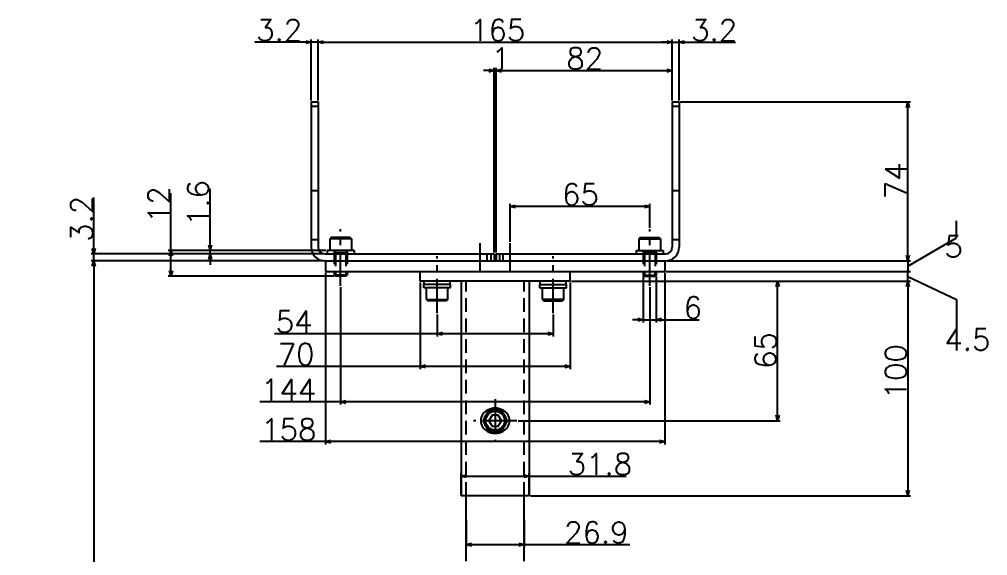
# Model space of a CAD drawing. Extents: x -32 to 1376, y -8 to 1247.
# Drawn here: x 7.4 to 458.4, y 414.2 to 664 of the extents above; entities that cross this region are included whole.
import ezdxf

# ---------------------------------------------------------------- set-up
doc = ezdxf.new("R2010")
doc.units = 0
doc.header["$LTSCALE"] = 0.5
doc.header["$PDMODE"] = 35
doc.linetypes.add('CENTER', pattern=[50.8, 31.75, -6.35, 6.35, -6.35])
doc.linetypes.add('DASHED', pattern=[19.05, 12.7, -6.35])
doc.layers.get('0').update_dxf_attribs({"linetype": 'CONTINUOUS'})
doc.layers.get('DEFPOINTS').update_dxf_attribs({"linetype": 'CONTINUOUS'})
doc.layers.add('CENTER', color=1, linetype='CENTER')
doc.layers.add('後で消してね', color=7, linetype='CONTINUOUS')
doc.styles.get("Standard").update_dxf_attribs({"font": 'txt.shx', "height": 10, "bigfont": 'bigfont.shx'})
doc.dimstyles.get("Standard").update_dxf_attribs({"dimtxt": 10, "dimasz": 5, "dimexe": 5, "dimexo": 5, "dimgap": 5, "dimtad": 2, "dimblk": 'OPEN30', "dimcen": 10, "dimazin": 3, "dimtfac": 1, "dimtmove": 0, "dimatfit": 3})

# ---------------------------------------------------------------- blocks, each defined once
blk = doc.blocks.new('_OPEN30')
at = {"color": 0, "linetype": 'BYBLOCK'}
for p, q in [((-1, 0.268), (0, 0)), ((0, 0), (-1, -0.268)), ((0, 0), (-1, 0))]:
    blk.add_line(p, q, dxfattribs=at)
blk = doc.blocks.new('*U99')
at = {"layer": '後で消してね', "color": 137, "linetype": 'CONTINUOUS'}
blk.add_text('31.8', height=10, dxfattribs=at).set_placement((262.8, 451.81))
blk = doc.blocks.new('*D66')
at = {"layer": 'DEFPOINTS', "color": 0, "linetype": 'CONTINUOUS'}
for p in [(244.92, 451.19), (213.12, 442.05), (244.92, 442.05)]:
    blk.add_point(p, dxfattribs=at)
at = {"layer": '後で消してね', "color": 137, "linetype": 'CONTINUOUS'}
for p, q in [((213.12, 442.67), (213.12, 452.44)), ((215.62, 451.19), (242.42, 451.19)), ((244.92, 442.67), (244.92, 452.44)), ((244.92, 451.19), (290.09, 451.19))]:
    blk.add_line(p, q, dxfattribs=at)
at = {"color": 7, "linetype": 'CONTINUOUS'}
blk.add_blockref('*U99', (0, 0), dxfattribs=at)
at = {"layer": '後で消してね', "color": 137, "linetype": 'CONTINUOUS', "xscale": 2.5, "yscale": 2.5, "zscale": 2.5, "rotation": 180}
blk.add_blockref('_OPEN30', (213.12, 451.19), dxfattribs=at)
at = {"layer": '後で消してね', "color": 137, "linetype": 'CONTINUOUS', "xscale": 2.5, "yscale": 2.5, "zscale": 2.5}
blk.add_blockref('_OPEN30', (244.92, 451.19), dxfattribs=at)
blk = doc.blocks.new('*U103')
at = {"layer": '後で消してね', "color": 137, "linetype": 'CONTINUOUS'}
blk.add_text('26.9', height=10, dxfattribs=at).set_placement((261.13, 419.92))
blk = doc.blocks.new('*D6')
at = {"layer": 'DEFPOINTS', "color": 0, "linetype": 'CONTINUOUS'}
for p in [(215.57, 431.55), (242.47, 431.55), (242.47, 419.3)]:
    blk.add_point(p, dxfattribs=at)
at = {"layer": '後で消してね', "color": 137, "linetype": 'CONTINUOUS'}
for p, q in [((215.57, 430.92), (215.57, 418.05)), ((242.47, 430.92), (242.47, 418.05)), ((218.07, 419.3), (239.97, 419.3)), ((242.47, 419.3), (291.76, 419.3))]:
    blk.add_line(p, q, dxfattribs=at)
at = {"color": 7, "linetype": 'CONTINUOUS'}
blk.add_blockref('*U103', (0, 0), dxfattribs=at)
at = {"layer": '後で消してね', "color": 137, "linetype": 'CONTINUOUS', "xscale": 2.5, "yscale": 2.5, "zscale": 2.5, "rotation": 180}
blk.add_blockref('_OPEN30', (215.57, 419.3), dxfattribs=at)
at = {"layer": '後で消してね', "color": 137, "linetype": 'CONTINUOUS', "xscale": 2.5, "yscale": 2.5, "zscale": 2.5}
blk.add_blockref('_OPEN30', (242.47, 419.3), dxfattribs=at)
blk = doc.blocks.new('*U107')
at = {"layer": '後で消してね', "color": 137, "linetype": 'CONTINUOUS'}
blk.add_text('100', height=10, rotation=90, dxfattribs=at).set_placement((420.66, 487))
blk = doc.blocks.new('*D9')
at = {"layer": 'DEFPOINTS', "color": 0, "linetype": 'CONTINUOUS'}
for p in [(264.02, 542.05), (244.92, 442.05), (421.28, 442.05)]:
    blk.add_point(p, dxfattribs=at)
at = {"layer": '後で消してね', "color": 137, "linetype": 'CONTINUOUS'}
for p, q in [((264.64, 542.05), (422.53, 542.05)), ((421.28, 539.55), (421.28, 444.55)), ((245.54, 442.05), (422.53, 442.05))]:
    blk.add_line(p, q, dxfattribs=at)
at = {"color": 7, "linetype": 'CONTINUOUS'}
blk.add_blockref('*U107', (0, 0), dxfattribs=at)
at = {"layer": '後で消してね', "color": 137, "linetype": 'CONTINUOUS', "xscale": 2.5, "yscale": 2.5, "zscale": 2.5}
for p, rotation in [((421.28, 542.05), 90), ((421.28, 442.05), 270)]:
    blk.add_blockref('_OPEN30', p, dxfattribs=dict(at, rotation=rotation))
blk = doc.blocks.new('_DOTSMALL')
at = {"color": 0, "linetype": 'BYBLOCK', "const_width": 0.5}
blk.add_lwpolyline([(-0.0625, 0, 1), (0.0625, 0, 1)], format="xyb", close=True, dxfattribs=at)
blk = doc.blocks.new('*D12')
at = {"layer": 'DEFPOINTS', "color": 0, "linetype": 'CONTINUOUS'}
for p in [(308.32, 551.55), (308.02, 546.55), (421.28, 546.55)]:
    blk.add_point(p, dxfattribs=at)
at = {"layer": '後で消してね', "color": 137, "linetype": 'CONTINUOUS'}
for p, q in [((443.92, 562.23), (443.92, 570.14)), ((421.28, 549.05), (443.92, 562.23)), ((421.28, 554.05), (421.28, 556.55)), ((308.94, 551.55), (422.53, 551.55)), ((421.28, 551.55), (421.28, 549.05)), ((308.64, 546.55), (422.53, 546.55)), ((421.28, 549.05), (421.28, 546.55))]:
    blk.add_line(p, q, dxfattribs=at)
at = {"layer": '後で消してね', "color": 137, "linetype": 'CONTINUOUS', "xscale": 2.5, "yscale": 2.5, "zscale": 2.5, "rotation": 270}
for name, p in [('_OPEN30', (421.28, 551.55)), ('_DOTSMALL', (421.28, 546.55))]:
    blk.add_blockref(name, p, dxfattribs=at)
at = {"layer": '後で消してね', "color": 137}
blk.add_text('5', height=10, dxfattribs=at).set_placement((438.3, 553.18))
blk = doc.blocks.new('*U113')
at = {"layer": '後で消してね', "color": 137, "linetype": 'CONTINUOUS'}
blk.add_text('65', height=10, rotation=90, dxfattribs=at).set_placement((359.99, 501.22))
blk = doc.blocks.new('*D73')
at = {"layer": 'DEFPOINTS', "color": 0, "linetype": 'CONTINUOUS'}
for p in [(264.02, 542.05), (360.61, 542.05), (239.09, 477.05)]:
    blk.add_point(p, dxfattribs=at)
at = {"layer": '後で消してね', "color": 137, "linetype": 'CONTINUOUS'}
for p, q in [((264.64, 542.05), (361.86, 542.05)), ((360.61, 479.55), (360.61, 539.55)), ((239.71, 477.05), (361.86, 477.05))]:
    blk.add_line(p, q, dxfattribs=at)
at = {"color": 7, "linetype": 'CONTINUOUS'}
blk.add_blockref('*U113', (0, 0), dxfattribs=at)
at = {"layer": '後で消してね', "color": 137, "linetype": 'CONTINUOUS', "xscale": 2.5, "yscale": 2.5, "zscale": 2.5}
for p, rotation in [((360.61, 542.05), 90), ((360.61, 477.05), 270)]:
    blk.add_blockref('_OPEN30', p, dxfattribs=dict(at, rotation=rotation))
blk = doc.blocks.new('*U120')
at = {"layer": '後で消してね', "color": 137, "linetype": 'CONTINUOUS'}
blk.add_text('390', height=10, rotation=90, dxfattribs=at).set_placement((41.36, 344.05))
blk = doc.blocks.new('*D15')
at = {"layer": 'DEFPOINTS', "color": 0, "linetype": 'CONTINUOUS'}
for p in [(149.72, 551.55), (7.35, 161.55), (41.98, 161.55)]:
    blk.add_point(p, dxfattribs=at)
at = {"layer": '後で消してね', "color": 137, "linetype": 'CONTINUOUS'}
for p, q in [((149.09, 551.55), (40.73, 551.55)), ((41.98, 549.05), (41.98, 164.05)), ((7.98, 161.55), (43.23, 161.55))]:
    blk.add_line(p, q, dxfattribs=at)
at = {"color": 7, "linetype": 'CONTINUOUS'}
blk.add_blockref('*U120', (0, 0), dxfattribs=at)
at = {"layer": '後で消してね', "color": 137, "linetype": 'CONTINUOUS', "xscale": 2.5, "yscale": 2.5, "zscale": 2.5}
for p, rotation in [((41.98, 551.55), 90), ((41.98, 161.55), 270)]:
    blk.add_blockref('_OPEN30', p, dxfattribs=dict(at, rotation=rotation))
blk = doc.blocks.new('*U126')
at = {"layer": '後で消してね', "color": 137, "linetype": 'CONTINUOUS'}
blk.add_text('6', height=10, dxfattribs=at).set_placement((316.81, 524.71))
blk = doc.blocks.new('*D18')
at = {"layer": 'DEFPOINTS', "color": 0, "linetype": 'CONTINUOUS'}
for p in [(298.02, 544.89), (304.02, 544.89), (304.02, 524.09)]:
    blk.add_point(p, dxfattribs=at)
at = {"layer": '後で消してね', "color": 137, "linetype": 'CONTINUOUS'}
for p, q in [((298.02, 544.27), (298.02, 522.84)), ((304.02, 544.27), (304.02, 522.84)), ((295.52, 524.09), (293.02, 524.09)), ((298.02, 524.09), (304.02, 524.09)), ((306.52, 524.09), (324.11, 524.09))]:
    blk.add_line(p, q, dxfattribs=at)
at = {"color": 7, "linetype": 'CONTINUOUS'}
blk.add_blockref('*U126', (0, 0), dxfattribs=at)
at = {"layer": '後で消してね', "color": 137, "linetype": 'CONTINUOUS', "xscale": 2.5, "yscale": 2.5, "zscale": 2.5}
blk.add_blockref('_OPEN30', (298.02, 524.09), dxfattribs=at)
at = {"layer": '後で消してね', "color": 137, "linetype": 'CONTINUOUS', "xscale": 2.5, "yscale": 2.5, "zscale": 2.5, "rotation": 180}
blk.add_blockref('_OPEN30', (304.02, 524.09), dxfattribs=at)
blk = doc.blocks.new('*U127')
at = {"layer": '後で消してね', "color": 137, "linetype": 'CONTINUOUS'}
blk.add_text('3.2', height=10, rotation=90, dxfattribs=at).set_placement((41.36, 560.37))
blk = doc.blocks.new('*D19')
at = {"layer": 'DEFPOINTS', "color": 0, "linetype": 'CONTINUOUS'}
for p in [(41.98, 551.55), (149.72, 554.75), (149.72, 551.55)]:
    blk.add_point(p, dxfattribs=at)
at = {"layer": '後で消してね', "color": 137, "linetype": 'CONTINUOUS'}
for p, q in [((41.98, 557.25), (41.98, 581)), ((149.09, 554.75), (40.73, 554.75)), ((149.09, 551.55), (40.73, 551.55)), ((41.98, 551.55), (41.98, 554.75)), ((41.98, 549.05), (41.98, 546.55))]:
    blk.add_line(p, q, dxfattribs=at)
at = {"color": 7, "linetype": 'CONTINUOUS'}
blk.add_blockref('*U127', (0, 0), dxfattribs=at)
at = {"layer": '後で消してね', "color": 137, "linetype": 'CONTINUOUS', "xscale": 2.5, "yscale": 2.5, "zscale": 2.5}
for p, rotation in [((41.98, 554.75), 270), ((41.98, 551.55), 90)]:
    blk.add_blockref('_OPEN30', p, dxfattribs=dict(at, rotation=rotation))
blk = doc.blocks.new('*U128')
at = {"layer": '後で消してね', "color": 137, "linetype": 'CONTINUOUS'}
blk.add_text('165', height=10, dxfattribs=at).set_placement((217.35, 654.05))
blk = doc.blocks.new('*D20')
at = {"layer": 'DEFPOINTS', "color": 0, "linetype": 'CONTINUOUS'}
for p in [(311.52, 653.42), (146.52, 625.55), (311.52, 625.55)]:
    blk.add_point(p, dxfattribs=at)
at = {"layer": '後で消してね', "color": 137, "linetype": 'CONTINUOUS'}
for p, q in [((146.52, 626.17), (146.52, 654.67)), ((311.52, 626.17), (311.52, 654.67)), ((149.02, 653.42), (309.02, 653.42))]:
    blk.add_line(p, q, dxfattribs=at)
at = {"color": 7, "linetype": 'CONTINUOUS'}
blk.add_blockref('*U128', (0, 0), dxfattribs=at)
at = {"layer": '後で消してね', "color": 137, "linetype": 'CONTINUOUS', "xscale": 2.5, "yscale": 2.5, "zscale": 2.5, "rotation": 180}
blk.add_blockref('_OPEN30', (146.52, 653.42), dxfattribs=at)
at = {"layer": '後で消してね', "color": 137, "linetype": 'CONTINUOUS', "xscale": 2.5, "yscale": 2.5, "zscale": 2.5}
blk.add_blockref('_OPEN30', (311.52, 653.42), dxfattribs=at)
blk = doc.blocks.new('*U129')
at = {"layer": '後で消してね', "color": 137, "linetype": 'CONTINUOUS'}
blk.add_text('3.2', height=10, dxfattribs=at).set_placement((117.69, 654.05))
blk = doc.blocks.new('*D21')
at = {"layer": 'DEFPOINTS', "color": 0, "linetype": 'CONTINUOUS'}
for p in [(143.32, 653.42), (143.32, 625.55), (146.52, 625.55)]:
    blk.add_point(p, dxfattribs=at)
at = {"layer": '後で消してね', "color": 137, "linetype": 'CONTINUOUS'}
for p, q in [((143.32, 626.17), (143.32, 654.67)), ((146.52, 626.17), (146.52, 654.67)), ((140.82, 653.42), (117.07, 653.42)), ((146.52, 653.42), (143.32, 653.42)), ((149.02, 653.42), (151.52, 653.42))]:
    blk.add_line(p, q, dxfattribs=at)
at = {"color": 7, "linetype": 'CONTINUOUS'}
blk.add_blockref('*U129', (0, 0), dxfattribs=at)
at = {"layer": '後で消してね', "color": 137, "linetype": 'CONTINUOUS', "xscale": 2.5, "yscale": 2.5, "zscale": 2.5}
blk.add_blockref('_OPEN30', (143.32, 653.42), dxfattribs=at)
at = {"layer": '後で消してね', "color": 137, "linetype": 'CONTINUOUS', "xscale": 2.5, "yscale": 2.5, "zscale": 2.5, "rotation": 180}
blk.add_blockref('_OPEN30', (146.52, 653.42), dxfattribs=at)
blk = doc.blocks.new('*U130')
at = {"layer": '後で消してね', "color": 137, "linetype": 'CONTINUOUS'}
blk.add_text('3.2', height=10, dxfattribs=at).set_placement((320.34, 654.05))
blk = doc.blocks.new('*D22')
at = {"layer": 'DEFPOINTS', "color": 0, "linetype": 'CONTINUOUS'}
for p in [(314.72, 653.42), (311.52, 625.55), (314.72, 625.55)]:
    blk.add_point(p, dxfattribs=at)
at = {"layer": '後で消してね', "color": 137, "linetype": 'CONTINUOUS'}
for p, q in [((311.52, 626.17), (311.52, 654.67)), ((314.72, 626.17), (314.72, 654.67)), ((309.02, 653.42), (306.52, 653.42)), ((311.52, 653.42), (314.72, 653.42)), ((317.22, 653.42), (340.97, 653.42))]:
    blk.add_line(p, q, dxfattribs=at)
at = {"color": 7, "linetype": 'CONTINUOUS'}
blk.add_blockref('*U130', (0, 0), dxfattribs=at)
at = {"layer": '後で消してね', "color": 137, "linetype": 'CONTINUOUS', "xscale": 2.5, "yscale": 2.5, "zscale": 2.5}
blk.add_blockref('_OPEN30', (311.52, 653.42), dxfattribs=at)
at = {"layer": '後で消してね', "color": 137, "linetype": 'CONTINUOUS', "xscale": 2.5, "yscale": 2.5, "zscale": 2.5, "rotation": 180}
blk.add_blockref('_OPEN30', (314.72, 653.42), dxfattribs=at)
blk = doc.blocks.new('*U131')
at = {"layer": '後で消してね', "color": 137, "linetype": 'CONTINUOUS'}
blk.add_text('74', height=10, rotation=90, dxfattribs=at).set_placement((420.66, 580.22))
blk = doc.blocks.new('*D23')
at = {"layer": 'DEFPOINTS', "color": 0, "linetype": 'CONTINUOUS'}
for p in [(314.72, 625.55), (421.28, 625.55), (308.32, 551.55)]:
    blk.add_point(p, dxfattribs=at)
at = {"layer": '後で消してね', "color": 137, "linetype": 'CONTINUOUS'}
for p, q in [((315.34, 625.55), (422.53, 625.55)), ((421.28, 554.05), (421.28, 623.05)), ((308.94, 551.55), (422.53, 551.55))]:
    blk.add_line(p, q, dxfattribs=at)
at = {"color": 7, "linetype": 'CONTINUOUS'}
blk.add_blockref('*U131', (0, 0), dxfattribs=at)
at = {"layer": '後で消してね', "color": 137, "linetype": 'CONTINUOUS', "xscale": 2.5, "yscale": 2.5, "zscale": 2.5}
for p, rotation in [((421.28, 625.55), 90), ((421.28, 551.55), 270)]:
    blk.add_blockref('_OPEN30', p, dxfattribs=dict(at, rotation=rotation))
blk = doc.blocks.new('*U132')
at = {"layer": '後で消してね', "color": 137, "linetype": 'CONTINUOUS'}
blk.add_text('1.6', height=10, rotation=90, dxfattribs=at).set_placement((95.61, 567.76))
blk = doc.blocks.new('*D24')
at = {"layer": 'DEFPOINTS', "color": 0, "linetype": 'CONTINUOUS'}
for p in [(96.23, 556.35), (150.77, 556.35), (145.72, 554.75)]:
    blk.add_point(p, dxfattribs=at)
at = {"layer": '後で消してね', "color": 137, "linetype": 'CONTINUOUS'}
for p, q in [((96.23, 558.85), (96.23, 585.05)), ((150.14, 556.35), (94.98, 556.35)), ((96.23, 554.75), (96.23, 556.35)), ((145.09, 554.75), (94.98, 554.75)), ((96.23, 552.25), (96.23, 549.75))]:
    blk.add_line(p, q, dxfattribs=at)
at = {"color": 7, "linetype": 'CONTINUOUS'}
blk.add_blockref('*U132', (0, 0), dxfattribs=at)
at = {"layer": '後で消してね', "color": 137, "linetype": 'CONTINUOUS', "xscale": 2.5, "yscale": 2.5, "zscale": 2.5}
for p, rotation in [((96.23, 556.35), 270), ((96.23, 554.75), 90)]:
    blk.add_blockref('_OPEN30', p, dxfattribs=dict(at, rotation=rotation))
blk = doc.blocks.new('*U133')
at = {"layer": '後で消してね', "color": 137, "linetype": 'CONTINUOUS'}
blk.add_text('12', height=10, rotation=90, dxfattribs=at).set_placement((77.33, 569.12))
blk = doc.blocks.new('*D25')
at = {"layer": 'DEFPOINTS', "color": 0, "linetype": 'CONTINUOUS'}
for p in [(77.96, 556.35), (150.77, 556.35), (154.56, 544.35)]:
    blk.add_point(p, dxfattribs=at)
at = {"layer": '後で消してね', "color": 137, "linetype": 'CONTINUOUS'}
for p, q in [((77.96, 556.35), (77.96, 583.08)), ((150.14, 556.35), (76.71, 556.35)), ((77.96, 546.85), (77.96, 553.85)), ((153.93, 544.35), (76.71, 544.35))]:
    blk.add_line(p, q, dxfattribs=at)
at = {"color": 7, "linetype": 'CONTINUOUS'}
blk.add_blockref('*U133', (0, 0), dxfattribs=at)
at = {"layer": '後で消してね', "color": 137, "linetype": 'CONTINUOUS', "xscale": 2.5, "yscale": 2.5, "zscale": 2.5}
for p, rotation in [((77.96, 556.35), 90), ((77.96, 544.35), 270)]:
    blk.add_blockref('_OPEN30', p, dxfattribs=dict(at, rotation=rotation))
blk = doc.blocks.new('*U134')
at = {"layer": '後で消してね', "color": 137, "linetype": 'CONTINUOUS'}
blk.add_text('144', height=10, dxfattribs=at).set_placement((119.95, 486.44))
blk = doc.blocks.new('*D26')
at = {"layer": 'DEFPOINTS', "color": 0, "linetype": 'CONTINUOUS'}
for p in [(157.02, 539.83), (301.02, 539.83), (157.02, 485.81)]:
    blk.add_point(p, dxfattribs=at)
at = {"layer": '後で消してね', "color": 137, "linetype": 'CONTINUOUS'}
for p, q in [((157.02, 539.2), (157.02, 484.56)), ((301.02, 539.2), (301.02, 484.56)), ((157.02, 485.81), (119.32, 485.81)), ((298.52, 485.81), (159.52, 485.81))]:
    blk.add_line(p, q, dxfattribs=at)
at = {"color": 7, "linetype": 'CONTINUOUS'}
blk.add_blockref('*U134', (0, 0), dxfattribs=at)
at = {"layer": '後で消してね', "color": 137, "linetype": 'CONTINUOUS', "xscale": 2.5, "yscale": 2.5, "zscale": 2.5, "rotation": 180}
blk.add_blockref('_OPEN30', (157.02, 485.81), dxfattribs=at)
at = {"layer": '後で消してね', "color": 137, "linetype": 'CONTINUOUS', "xscale": 2.5, "yscale": 2.5, "zscale": 2.5}
blk.add_blockref('_OPEN30', (301.02, 485.81), dxfattribs=at)
blk = doc.blocks.new('*U135')
at = {"layer": '後で消してね', "color": 137, "linetype": 'CONTINUOUS'}
blk.add_text('70', height=10, dxfattribs=at).set_placement((127.73, 503))
blk = doc.blocks.new('*D27')
at = {"layer": 'DEFPOINTS', "color": 0, "linetype": 'CONTINUOUS'}
for p in [(194.02, 542.05), (264.02, 542.05), (264.02, 502.38)]:
    blk.add_point(p, dxfattribs=at)
at = {"layer": '後で消してね', "color": 137, "linetype": 'CONTINUOUS'}
for p, q in [((194.02, 541.42), (194.02, 501.13)), ((264.02, 541.42), (264.02, 501.13)), ((194.02, 502.38), (127.11, 502.38)), ((261.52, 502.38), (196.52, 502.38))]:
    blk.add_line(p, q, dxfattribs=at)
at = {"color": 7, "linetype": 'CONTINUOUS'}
blk.add_blockref('*U135', (0, 0), dxfattribs=at)
at = {"layer": '後で消してね', "color": 137, "linetype": 'CONTINUOUS', "xscale": 2.5, "yscale": 2.5, "zscale": 2.5, "rotation": 180}
blk.add_blockref('_OPEN30', (194.02, 502.38), dxfattribs=at)
at = {"layer": '後で消してね', "color": 137, "linetype": 'CONTINUOUS', "xscale": 2.5, "yscale": 2.5, "zscale": 2.5}
blk.add_blockref('_OPEN30', (264.02, 502.38), dxfattribs=at)
blk = doc.blocks.new('*U168')
at = {"layer": '後で消してね', "color": 137, "linetype": 'CONTINUOUS'}
blk.add_text('54', height=10, dxfattribs=at).set_placement((126.78, 518.19))
blk = doc.blocks.new('*D61')
at = {"layer": 'DEFPOINTS', "color": 0, "linetype": 'CONTINUOUS'}
for p in [(202.02, 527.23), (256.02, 527.23), (202.02, 517.57)]:
    blk.add_point(p, dxfattribs=at)
at = {"layer": '後で消してね', "color": 137, "linetype": 'CONTINUOUS'}
for p, q in [((202.02, 526.6), (202.02, 516.32)), ((256.02, 526.6), (256.02, 516.32)), ((202.02, 517.57), (126.16, 517.57)), ((253.52, 517.57), (204.52, 517.57))]:
    blk.add_line(p, q, dxfattribs=at)
at = {"color": 7, "linetype": 'CONTINUOUS'}
blk.add_blockref('*U168', (0, 0), dxfattribs=at)
at = {"layer": '後で消してね', "color": 137, "linetype": 'CONTINUOUS', "xscale": 2.5, "yscale": 2.5, "zscale": 2.5, "rotation": 180}
blk.add_blockref('_OPEN30', (202.02, 517.57), dxfattribs=at)
at = {"layer": '後で消してね', "color": 137, "linetype": 'CONTINUOUS', "xscale": 2.5, "yscale": 2.5, "zscale": 2.5}
blk.add_blockref('_OPEN30', (256.02, 517.57), dxfattribs=at)
blk = doc.blocks.new('*U169')
at = {"layer": '後で消してね', "color": 137, "linetype": 'CONTINUOUS'}
blk.add_text('1', height=10, dxfattribs=at).set_placement((227.35, 640.81))
blk = doc.blocks.new('*D62')
at = {"layer": 'DEFPOINTS', "color": 0, "linetype": 'CONTINUOUS'}
for p in [(229.52, 640.19), (228.52, 554.75), (229.52, 554.75)]:
    blk.add_point(p, dxfattribs=at)
at = {"layer": '後で消してね', "color": 137, "linetype": 'CONTINUOUS'}
for p, q in [((228.52, 555.37), (228.52, 641.44)), ((229.52, 555.37), (229.52, 641.44)), ((226.02, 640.19), (223.52, 640.19)), ((228.52, 640.19), (229.52, 640.19)), ((232.02, 640.19), (234.52, 640.19))]:
    blk.add_line(p, q, dxfattribs=at)
at = {"color": 7, "linetype": 'CONTINUOUS'}
blk.add_blockref('*U169', (0, 0), dxfattribs=at)
at = {"layer": '後で消してね', "color": 137, "linetype": 'CONTINUOUS', "xscale": 2.5, "yscale": 2.5, "zscale": 2.5}
blk.add_blockref('_OPEN30', (228.52, 640.19), dxfattribs=at)
at = {"layer": '後で消してね', "color": 137, "linetype": 'CONTINUOUS', "xscale": 2.5, "yscale": 2.5, "zscale": 2.5, "rotation": 180}
blk.add_blockref('_OPEN30', (229.52, 640.19), dxfattribs=at)
blk = doc.blocks.new('*D63')
at = {"layer": 'DEFPOINTS', "color": 0, "linetype": 'CONTINUOUS'}
for p in [(308.02, 546.55), (421.28, 546.55), (264.02, 542.05)]:
    blk.add_point(p, dxfattribs=at)
at = {"layer": '後で消してね', "color": 137, "linetype": 'CONTINUOUS'}
for p, q in [((308.64, 546.55), (422.53, 546.55)), ((421.28, 544.55), (421.28, 546.55)), ((264.64, 542.05), (422.53, 542.05)), ((421.28, 542.05), (421.28, 544.55)), ((421.28, 544.3), (443.92, 533.45)), ((421.28, 539.55), (421.28, 537.05)), ((443.92, 533.45), (443.92, 512.2))]:
    blk.add_line(p, q, dxfattribs=at)
at = {"layer": '後で消してね', "color": 137, "linetype": 'CONTINUOUS', "xscale": 2.5, "yscale": 2.5, "zscale": 2.5, "rotation": 90}
for name, p in [('_DOTSMALL', (421.28, 546.55)), ('_OPEN30', (421.28, 542.05))]:
    blk.add_blockref(name, p, dxfattribs=at)
at = {"layer": '後で消してね', "color": 137}
blk.add_text('4.5', height=10, dxfattribs=at).set_placement((438.3, 509.83))
blk = doc.blocks.new('*U170')
at = {"layer": '後で消してね', "color": 137, "linetype": 'CONTINUOUS'}
blk.add_text('65', height=10, dxfattribs=at).set_placement((260.18, 577.47))
blk = doc.blocks.new('*D64')
at = {"layer": 'DEFPOINTS', "color": 0, "linetype": 'CONTINUOUS'}
for p in [(236.02, 576.85), (301.02, 566.35), (236.02, 559.75)]:
    blk.add_point(p, dxfattribs=at)
at = {"layer": '後で消してね', "color": 137, "linetype": 'CONTINUOUS'}
for p, q in [((236.02, 560.37), (236.02, 578.1)), ((301.02, 566.97), (301.02, 578.1)), ((298.52, 576.85), (238.52, 576.85))]:
    blk.add_line(p, q, dxfattribs=at)
at = {"color": 7, "linetype": 'CONTINUOUS'}
blk.add_blockref('*U170', (0, 0), dxfattribs=at)
at = {"layer": '後で消してね', "color": 137, "linetype": 'CONTINUOUS', "xscale": 2.5, "yscale": 2.5, "zscale": 2.5, "rotation": 180}
blk.add_blockref('_OPEN30', (236.02, 576.85), dxfattribs=at)
at = {"layer": '後で消してね', "color": 137, "linetype": 'CONTINUOUS', "xscale": 2.5, "yscale": 2.5, "zscale": 2.5}
blk.add_blockref('_OPEN30', (301.02, 576.85), dxfattribs=at)
blk = doc.blocks.new('*U171')
at = {"color": 137, "linetype": 'CONTINUOUS'}
blk.add_text('82', height=10, dxfattribs=at).set_placement((262.18, 640.81))
blk = doc.blocks.new('*D65')
at = {"color": 137, "linetype": 'CONTINUOUS'}
for p, q in [((229.52, 555.37), (229.52, 641.44)), ((311.52, 626.17), (311.52, 641.44)), ((232.02, 640.19), (309.02, 640.19))]:
    blk.add_line(p, q, dxfattribs=at)
at = {"layer": 'DEFPOINTS', "color": 0, "linetype": 'CONTINUOUS'}
for p in [(311.52, 640.19), (311.52, 625.55), (229.52, 554.75)]:
    blk.add_point(p, dxfattribs=at)
at = {"color": 7, "linetype": 'CONTINUOUS'}
blk.add_blockref('*U171', (0, 0), dxfattribs=at)
at = {"color": 137, "linetype": 'CONTINUOUS', "xscale": 2.5, "yscale": 2.5, "zscale": 2.5, "rotation": 180}
blk.add_blockref('_OPEN30', (229.52, 640.19), dxfattribs=at)
at = {"color": 137, "linetype": 'CONTINUOUS', "xscale": 2.5, "yscale": 2.5, "zscale": 2.5}
blk.add_blockref('_OPEN30', (311.52, 640.19), dxfattribs=at)
blk = doc.blocks.new('*U172')
at = {"color": 137, "linetype": 'CONTINUOUS'}
blk.add_text('158', height=10, dxfattribs=at).set_placement((120.03, 467.9))
blk = doc.blocks.new('*D85')
at = {"color": 137, "linetype": 'CONTINUOUS'}
for p, q in [((150.02, 545.92), (150.02, 466.03)), ((308.02, 545.92), (308.02, 466.03)), ((150.02, 467.28), (119.4, 467.28)), ((305.52, 467.28), (152.52, 467.28))]:
    blk.add_line(p, q, dxfattribs=at)
at = {"layer": 'DEFPOINTS', "color": 0, "linetype": 'CONTINUOUS'}
for p in [(150.02, 546.55), (308.02, 546.55), (150.02, 467.28)]:
    blk.add_point(p, dxfattribs=at)
at = {"color": 7, "linetype": 'CONTINUOUS'}
blk.add_blockref('*U172', (0, 0), dxfattribs=at)
at = {"color": 137, "linetype": 'CONTINUOUS', "xscale": 2.5, "yscale": 2.5, "zscale": 2.5, "rotation": 180}
blk.add_blockref('_OPEN30', (150.02, 467.28), dxfattribs=at)
at = {"color": 137, "linetype": 'CONTINUOUS', "xscale": 2.5, "yscale": 2.5, "zscale": 2.5}
blk.add_blockref('_OPEN30', (308.02, 467.28), dxfattribs=at)

msp = doc.modelspace()

# ---------------------------------------------------------------- linework, layer by layer
at = {"color": 7, "linetype": 'CONTINUOUS'}
for p, q in [((143.31818061, 625.54915572), (143.31818061, 557.94915572)), ((143.31818061, 625.54915572), (146.51818061, 625.54915572)), ((143.31818061, 623.54915572), (146.51818061, 623.54915572)), ((146.51818061, 625.54915572), (146.51818061, 557.94915572)), ((311.51818061, 625.54915572), (311.51818061, 557.94915572)), ((311.51818061, 625.54915572), (314.71818061, 625.54915572)), ((311.51818061, 623.54915572), (314.71818061, 623.54915572)), ((314.71818061, 625.54915572), (314.71818061, 557.94915572)), ((143.31818061, 584.34915572), (146.51818061, 584.34915572)), ((311.51818061, 584.34915572), (314.71818061, 584.34915572)), ((143.31818061, 561.54915572), (146.51818061, 561.54915572)), ((152.61826888, 562.34915572), (152.01826888, 561.74915572)), ((152.01826888, 561.74915572), (152.01826888, 556.34914841)), ((162.01826888, 561.74915572), (152.01826888, 561.74915572)), ((161.41826888, 562.34915572), (152.61826888, 562.34915572)), ((161.41826888, 562.34915572), (162.01826888, 561.74915572)), ((162.01826888, 561.74915572), (162.01826888, 556.34914841)), ((296.61809234, 562.34915572), (296.01809234, 561.74915572)), ((296.01809234, 561.74915572), (296.01809234, 556.34914841)), ((296.01809234, 561.74915572), (306.01809234, 561.74915572)), ((296.61809234, 562.34915572), (305.41809234, 562.34915572)), ((305.41809234, 562.34915572), (306.01809234, 561.74915572)), ((306.01809234, 561.74915572), (306.01809234, 556.34914841)), ((311.51818061, 561.54915572), (314.71818061, 561.54915572)), ((163.26826888, 556.34915572), (150.76826888, 556.34915572)), ((150.76826888, 556.34915572), (150.76826888, 554.74915572)), ((163.26826888, 556.34915572), (163.26826888, 554.74915572)), ((294.76809234, 556.34915572), (307.26809234, 556.34915572)), ((294.76809234, 556.34915572), (294.76809234, 554.74915572)), ((307.26809234, 556.34915572), (307.26809234, 554.74915572)), ((149.71818061, 554.74915572), (228.51818061, 554.74915572)), ((149.71818061, 551.54915572), (308.31818061, 551.54915572)), ((150.01818061, 551.54915572), (150.01818061, 546.54915572)), ((227.01818061, 554.74915572), (227.01818061, 551.54915572)), ((228.51818061, 554.74915572), (228.51818061, 551.54915572)), ((229.51818061, 554.74915572), (308.31818061, 554.74915572)), ((229.51818061, 554.74915572), (229.51818061, 551.54915572)), ((231.01818061, 554.74915572), (231.01818061, 551.54915572)), ((308.01818061, 551.54915572), (308.01818061, 546.54915572)), ((150.01818061, 546.54915572), (308.01818061, 546.54915572)), ((154.0183121, 546.54915572), (154.01826888, 544.89065572)), ((160.0183121, 546.54915572), (160.01826888, 544.89065572)), ((194.01818061, 542.04915572), (194.01818061, 546.54915572)), ((264.01818061, 542.04915572), (264.01818061, 546.54915572)), ((298.01804912, 546.54915572), (298.01809234, 544.89065572)), ((304.01804912, 546.54915572), (304.01809234, 544.89065572)), ((160.01826888, 544.89065572), (154.01826888, 544.89065572)), ((154.01826888, 544.89065572), (154.55976888, 544.34915572)), ((159.47676888, 544.34915572), (154.55976888, 544.34915572)), ((159.47676888, 544.34915572), (160.01826888, 544.89065572)), ((264.01818061, 542.04915572), (194.01818061, 542.04915572)), ((195.91817865, 540.54916446), (195.91817865, 542.04915572)), ((208.11816615, 540.54916446), (208.11816615, 542.04915572)), ((213.11818061, 542.04915572), (213.11818061, 442.04915572)), ((244.91818061, 542.04915572), (244.91818061, 442.04915572)), ((249.91819507, 540.54916446), (249.91819507, 542.04915572)), ((262.11818257, 540.54916446), (262.11818257, 542.04915572)), ((298.55959234, 544.34915572), (298.01809234, 544.89065572)), ((298.01809234, 544.89065572), (304.01809234, 544.89065572)), ((298.55959234, 544.34915572), (303.47659234, 544.34915572)), ((304.01809234, 544.89065572), (303.47659234, 544.34915572)), ((208.26816615, 540.54916446), (195.76817865, 540.54916446)), ((195.76817865, 538.94916446), (195.76817865, 540.54916446)), ((208.26817865, 538.94916446), (195.76817865, 538.94916446)), ((197.01817865, 533.54916446), (197.01817865, 538.94917178)), ((207.01817865, 533.54916446), (207.01817865, 538.94917178)), ((208.26817865, 538.94916446), (208.26817865, 540.54916446)), ((249.76818257, 538.94916446), (249.76818257, 540.54916446)), ((249.76818257, 538.94916446), (262.26818257, 538.94916446)), ((249.76819507, 540.54916446), (262.26818257, 540.54916446)), ((251.01818257, 533.54916446), (251.01818257, 538.94917178)), ((261.01818257, 533.54916446), (261.01818257, 538.94917178)), ((262.26818257, 538.94916446), (262.26818257, 540.54916446)), ((197.01817865, 533.54916732), (207.01817865, 533.54916732)), ((197.01817865, 533.54916446), (197.61817865, 532.94916446)), ((206.41817865, 532.94916446), (197.61817865, 532.94916446)), ((207.01817865, 533.54916446), (206.41817865, 532.94916446)), ((261.01818257, 533.54916732), (251.01818257, 533.54916732)), ((251.01818257, 533.54916446), (251.61818257, 532.94916446)), ((251.61818257, 532.94916446), (260.41818257, 532.94916446)), ((261.01818257, 533.54916446), (260.41818257, 532.94916446)), ((226.13142926, 482.04915572), (223.24467792, 477.04915572)), ((227.57479689, 479.54912072), (226.13142122, 477.04912072)), ((231.90493196, 482.04915572), (226.13142926, 482.04915572)), ((230.46154824, 479.54912072), (227.57479689, 479.54912072)), ((231.90492391, 477.04912072), (230.46154824, 479.54912072)), ((234.7916833, 477.04915572), (231.90493196, 482.04915572)), ((223.24467792, 477.04915572), (226.13142926, 472.04915572)), ((226.13142122, 477.04912072), (227.57479689, 474.54912072)), ((227.57479689, 474.54912072), (230.46154824, 474.54912072)), ((230.46154824, 474.54912072), (231.90492391, 477.04912072)), ((231.90493196, 472.04915572), (234.7916833, 477.04915572)), ((226.13142926, 472.04915572), (231.90493196, 472.04915572)), ((244.91818061, 442.04915572), (213.11818061, 442.04915572)), ((215.56818061, 411.54915572), (215.56818061, 442.04915572)), ((242.46818061, 411.54915572), (242.46818061, 442.04915572))]:
    msp.add_line(p, q, dxfattribs=at)
at = {"color": 3, "linetype": 'DASHED'}
for p, q in [((154.01819814, 556.34915572), (154.01819814, 546.54915572)), ((154.01819814, 556.34915572), (154.55969814, 555.41125021)), ((154.01819814, 555.41125021), (160.01819814, 555.41125021)), ((154.55969814, 555.41125021), (154.55969814, 546.54915572)), ((160.01819814, 556.34915572), (159.47669814, 555.41125021)), ((159.47669814, 555.41125021), (159.47669814, 546.54915572)), ((160.01819814, 556.34915572), (160.01819814, 546.54915572)), ((298.01816308, 556.34915572), (298.01816308, 546.54915572)), ((298.01816308, 556.34915572), (298.55966308, 555.41125021)), ((304.01816308, 555.41125021), (298.01816308, 555.41125021)), ((298.55966308, 555.41125021), (298.55966308, 546.54915572)), ((304.01816308, 556.34915572), (303.47666308, 555.41125021)), ((303.47666308, 555.41125021), (303.47666308, 546.54915572)), ((304.01816308, 556.34915572), (304.01816308, 546.54915572)), ((225.26818061, 551.54915572), (225.26818061, 554.74915572)), ((232.76818061, 551.54915572), (232.76818061, 554.74915572)), ((215.56818061, 442.04915572), (215.56818061, 542.04915572)), ((242.46818061, 442.04915572), (242.46818061, 542.04915572))]:
    msp.add_line(p, q, dxfattribs=at)
at = {"color": 3, "linetype": 'CONTINUOUS'}
for p, q in [((154.5598121, 546.54915565), (154.55976888, 544.34915572)), ((159.4768121, 546.54915565), (159.47676888, 544.34915572)), ((298.55954912, 546.54915565), (298.55959234, 544.34915572)), ((303.47654912, 546.54915565), (303.47659234, 544.34915572))]:
    msp.add_line(p, q, dxfattribs=at)
at = {"color": 7, "linetype": 'CONTINUOUS'}
for radius in [5, 4.4]:
    msp.add_circle((229.01818061, 477.04915572), radius, dxfattribs=at)
for centre, radius, start, end in [((149.71818061, 557.94915572), 6.4, 180, 270), ((149.71818061, 557.94915572), 3.2, 180, 270), ((308.31818061, 557.94915572), 3.2, 270, 0), ((308.31818061, 557.94915572), 6.4, 270, 0), ((229.01818061, 475.55386591), 7.352044, 59.526739872, 120.473260128), ((227.70141377, 477.0463732), 5.41113964, 116.4678466949, 243.5321533051), ((230.33494746, 477.0463732), 5.41113964, 296.4678466949, 63.5321533051), ((229.01818061, 478.49796842), 7.3168127, 239.3642683278, 300.6357316722)]:
    msp.add_arc(centre, radius, start, end, dxfattribs=at)
at = {"layer": 'CENTER', "color": 1, "linetype": 'CENTER'}
for p, q in [((157.01818061, 539.82982493), (157.01818061, 566.34915572)), ((301.01818061, 539.82982493), (301.01818061, 566.34915572)), ((222.01818061, 546.54915572), (222.01818061, 559.74915572)), ((236.01818061, 546.54915572), (236.01818061, 559.74915572)), ((202.01817865, 527.22983367), (202.01817865, 553.74916446)), ((256.01818257, 527.22983367), (256.01818257, 553.74916446)), ((229.01818061, 487.11619708), (229.01818061, 466.98211436)), ((239.08522197, 477.04915572), (218.95113925, 477.04915572))]:
    msp.add_line(p, q, dxfattribs=at)

# ---------------------------------------------------------------- dimensions: what is measured, and where the dimension line sits
at = {"color": 7, "linetype": 'CONTINUOUS'}
dim = msp.add_linear_dim(base=(311.51818061, 640.18780531), p1=(229.51818061, 554.74915572), p2=(311.51818061, 625.54915572), dimstyle='Standard', dxfattribs=at)
dim.commit()
dim.dimension.update_dxf_attribs({"geometry": '*D65', "text_midpoint": (270.51818061, 645.81280531)})
dim = msp.add_linear_dim(base=(150.01818061, 467.27632897), p1=(308.01818061, 546.54915572), p2=(150.01818061, 546.54915572), dimstyle='Standard', dxfattribs=at)
dim.commit()
dim.dimension.update_dxf_attribs({"geometry": '*D85', "text_midpoint": (131.69328893, 467.27632897), "dimtype": 128})
at = {"layer": '後で消してね', "color": 7, "linetype": 'CONTINUOUS'}
for base, p1, p2, picture, middle in [((143.31818061, 653.42462834), (146.51818061, 625.54915572), (143.31818061, 625.54915572), '*D21', (127.69318061, 659.04962834)), ((311.51818061, 653.42462834), (146.51818061, 625.54915572), (311.51818061, 625.54915572), '*D20', (229.01818061, 659.04962834)), ((314.71818061, 653.42462834), (311.51818061, 625.54915572), (314.71818061, 625.54915572), '*D22', (330.34318061, 659.04962834)), ((236.01818061, 576.84646042), (301.01818061, 566.34915572), (236.01818061, 559.74915572), '*D64', (268.51818061, 582.47146042))]:
    dim = msp.add_linear_dim(base=base, p1=p1, p2=p2, dimstyle='Standard', dxfattribs=at)
    dim.commit()
    dim.dimension.update_dxf_attribs({"geometry": picture, "text_midpoint": middle})
for base, p1, p2, picture, middle in [((229.51818061, 640.18780531), (228.51818061, 554.74915572), (229.51818061, 554.74915572), '*D62', (229.01818061, 640.18780531)), ((264.01818061, 502.3757908), (194.01818061, 542.04915572), (264.01818061, 542.04915572), '*D27', (135.23218223, 502.3757908)), ((157.01818061, 485.81418227), (301.01818061, 539.82982493), (157.01818061, 539.82982493), '*D26', (131.61271888, 485.81418227)), ((202.01817865, 517.56653111), (256.01818257, 527.22983367), (202.01817865, 527.22983367), '*D61', (135.11542569, 517.56653111))]:
    dim = msp.add_linear_dim(base=base, p1=p1, p2=p2, dimstyle='Standard', dxfattribs=at)
    dim.commit()
    dim.dimension.update_dxf_attribs({"geometry": picture, "text_midpoint": middle, "dimtype": 128})
dim = msp.add_linear_dim(base=(421.28026631, 625.54915572), p1=(308.31818061, 551.54915572), p2=(314.71818061, 625.54915572), angle=90, dimstyle='Standard', dxfattribs=at)
dim.commit()
dim.dimension.update_dxf_attribs({"geometry": '*D23', "text_midpoint": (415.65526631, 588.54915572)})
for base, p1, p2, picture, middle in [((96.23266307, 556.34915572), (145.71818061, 554.74915572), (150.76818061, 556.34915572), '*D24', (96.23266307, 576.09057645)), ((77.95928874, 556.34915572), (154.55969814, 544.34915572), (150.76818061, 556.34915572), '*D25', (77.95928874, 575.78618125)), ((41.98025555, 551.54915572), (149.71818061, 554.74915572), (149.71818061, 551.54915572), '*D19', (41.98025555, 570.37415572))]:
    dim = msp.add_linear_dim(base=base, p1=p1, p2=p2, angle=90, dimstyle='Standard', dxfattribs=at)
    dim.commit()
    dim.dimension.update_dxf_attribs({"geometry": picture, "text_midpoint": middle, "dimtype": 128})
for base, p1, p2, override, picture, middle in [((421.28026631, 546.54915572), (308.31818061, 551.54915572), (308.01818061, 546.54915572), {"dimdec": 6, "dimblk1": 'OPEN30', "dimblk2": 'DOTSMALL', "dimsah": 1, "dimtmove": 1}, '*D12', (443.92324049, 562.85083667)), ((421.28026631, 546.54915572), (264.01818685, 542.04915572), (308.01818061, 546.54915572), {"dimblk1": 'OPEN30', "dimblk2": 'DOTSMALL', "dimsah": 1, "dimtmove": 1}, '*D63', (443.92324049, 532.82696255)), ((360.61355903, 542.04915572), (239.08522197, 477.04915572), (264.01818685, 542.04915572), {"dimdec": 6}, '*D73', (360.61355903, 509.54917001)), ((421.2802663123, 442.0491557221), (264.0181868533, 542.0491557221), (244.9181806104, 442.0491557221), {"dimdec": 8}, '*D9', (421.2802663123, 496.998842855))]:
    dim = msp.add_linear_dim(base=base, p1=p1, p2=p2, angle=90, dimstyle='Standard', override=override, dxfattribs=at)
    dim.commit()
    dim.dimension.update_dxf_attribs({"geometry": picture, "text_midpoint": middle, "dimtype": 128})
dim = msp.add_linear_dim(base=(41.98025555, 161.54915572), p1=(149.71818061, 551.54915572), p2=(7.35395549, 161.54915572), angle=90, dimstyle='Standard', override={"dimdec": 6}, dxfattribs=at)
dim.commit()
dim.dimension.update_dxf_attribs({"geometry": '*D15', "text_midpoint": (36.35525555, 356.54915572)})
for base, p1, p2, override, picture, middle in [((304.018092339, 524.0875522967), (298.018092339, 544.8906557221), (304.018092339, 544.8906557221), {"dimdec": 8}, '*D18', (320.147758877, 524.0875522967)), ((244.91818061, 451.18817547), (213.11818061, 442.04915572), (244.91818061, 442.04915572), {"dimdec": 6}, '*D66', (276.13431493, 451.18817547)), ((242.4681806104, 419.2997538915), (215.5681806104, 431.5492187221), (242.4681806104, 431.5492187221), {"dimdec": 8}, '*D6', (276.1343149301, 419.2997538915))]:
    dim = msp.add_linear_dim(base=base, p1=p1, p2=p2, dimstyle='Standard', override=override, dxfattribs=at)
    dim.commit()
    dim.dimension.update_dxf_attribs({"geometry": picture, "text_midpoint": middle, "dimtype": 128})

doc.saveas('drawing.dxf')
